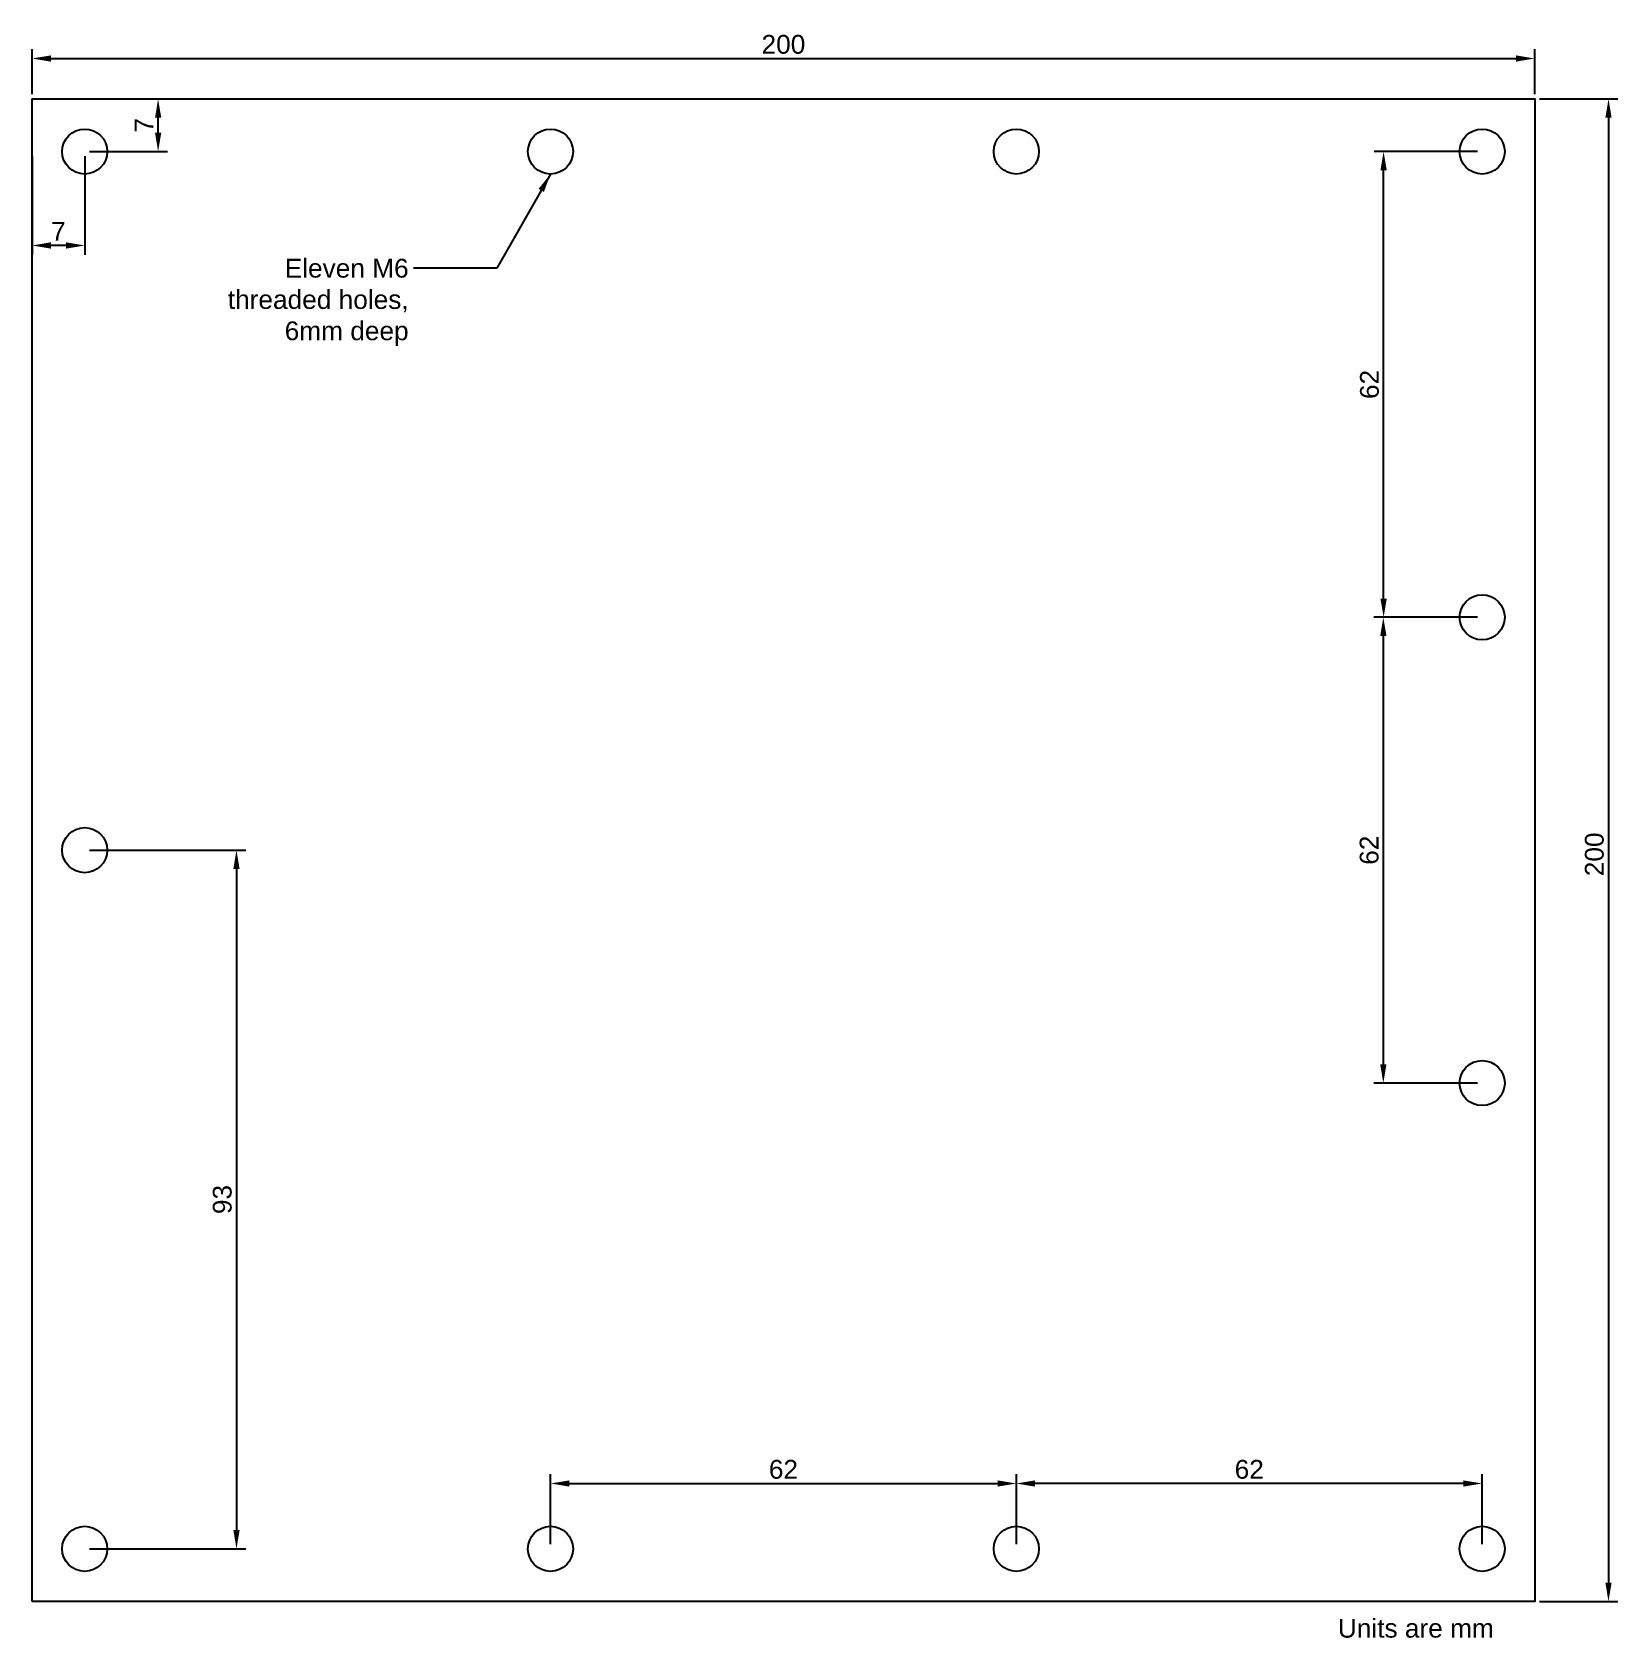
# Model space of a CAD drawing. Header units: millimetres. Extents: x -100 to 111, y -105 to 109.
import ezdxf

# ---------------------------------------------------------------- set-up
doc = ezdxf.new("R2010")
doc.units = ezdxf.units.MM
doc.layers.add('dim', color=3, linetype='Continuous')
doc.styles.get("Standard").update_dxf_attribs({"font": 'arial.ttf'})
doc.dimstyles.new('ISO-25', dxfattribs={"dimtxt": 2.5, "dimasz": 2.5, "dimexe": 1.25, "dimexo": 0.625, "dimtad": 1, "dimtxsty": 'Standard', "dimcen": -2.5, "dimadec": 0, "dimazin": 0, "dimtfac": 1, "dimtmove": 0, "dimatfit": 3, "dimfxl": 1, "dimarcsym": 0})

# ---------------------------------------------------------------- blocks, each defined once
blk = doc.blocks.new('*D7')
at = {"layer": 'Defpoints', "color": 0}
for p in [(100, 100), (100, -100), (109.81, -100)]:
    blk.add_point(p, dxfattribs=at)
at = {"layer": 'dim', "color": 0, "lineweight": -2}
for p, q in [((100.62, 100), (111.06, 100)), ((109.81, 97.5), (109.81, -97.5)), ((100.62, -100), (111.06, -100))]:
    blk.add_line(p, q, dxfattribs=at)
at = {"layer": 'dim', "color": 0}
for points in [[(110.23, 97.5), (109.4, 97.5), (109.81, 100)], [(109.4, -97.5), (110.23, -97.5), (109.81, -100)]]:
    blk.add_solid(points, dxfattribs=at)
at = {"layer": 'dim', "color": 0, "insert": (107.94, -0.55), "char_height": 2.5, "attachment_point": 5, "rotation": 90}
blk.add_mtext('200', dxfattribs=at)
blk = doc.blocks.new('*D8')
at = {"layer": 'Defpoints', "color": 0}
for p in [(100, 105.39), (-100, 100), (100, 100)]:
    blk.add_point(p, dxfattribs=at)
at = {"layer": 'dim', "color": 0, "lineweight": -2}
for p, q in [((-100, 100.62), (-100, 106.64)), ((-97.5, 105.39), (97.5, 105.39)), ((100, 100.62), (100, 106.64))]:
    blk.add_line(p, q, dxfattribs=at)
at = {"layer": 'dim', "color": 0}
for points in [[(-97.5, 105.8), (-97.5, 104.97), (-100, 105.39)], [(97.5, 104.97), (97.5, 105.8), (100, 105.39)]]:
    blk.add_solid(points, dxfattribs=at)
at = {"layer": 'dim', "color": 0, "insert": (0, 107.26), "char_height": 2.5, "attachment_point": 5}
blk.add_mtext('200', dxfattribs=at)
blk = doc.blocks.new('*D9')
at = {"layer": 'Defpoints', "color": 0}
for p in [(-93, 0), (-93, -93), (-72.8, -93)]:
    blk.add_point(p, dxfattribs=at)
at = {"layer": 'dim', "color": 0, "lineweight": -2}
for p, q in [((-92.38, 0), (-71.55, 0)), ((-72.8, -2.5), (-72.8, -90.5)), ((-92.38, -93), (-71.55, -93))]:
    blk.add_line(p, q, dxfattribs=at)
at = {"layer": 'dim', "color": 0}
for points in [[(-72.38, -2.5), (-73.22, -2.5), (-72.8, 0)], [(-73.22, -90.5), (-72.38, -90.5), (-72.8, -93)]]:
    blk.add_solid(points, dxfattribs=at)
at = {"layer": 'dim', "color": 0, "insert": (-74.68, -46.5), "char_height": 2.5, "attachment_point": 5, "rotation": 90}
blk.add_mtext('93', dxfattribs=at)
blk = doc.blocks.new('*D10')
at = {"layer": 'Defpoints', "color": 0}
for p in [(79.88, 93), (93, 93), (93, 31)]:
    blk.add_point(p, dxfattribs=at)
at = {"layer": 'dim', "color": 0, "lineweight": -2}
for p, q in [((92.38, 93), (78.63, 93)), ((79.88, 33.5), (79.88, 90.5)), ((92.38, 31), (78.63, 31))]:
    blk.add_line(p, q, dxfattribs=at)
at = {"layer": 'dim', "color": 0}
for points in [[(80.3, 90.5), (79.46, 90.5), (79.88, 93)], [(79.46, 33.5), (80.3, 33.5), (79.88, 31)]]:
    blk.add_solid(points, dxfattribs=at)
at = {"layer": 'dim', "color": 0, "insert": (78.01, 62), "char_height": 2.5, "attachment_point": 5, "rotation": 90}
blk.add_mtext('62', dxfattribs=at)
blk = doc.blocks.new('*D11')
at = {"layer": 'Defpoints', "color": 0}
for p in [(-100, 93), (-93, 93), (-100, 80.5)]:
    blk.add_point(p, dxfattribs=at)
at = {"layer": 'dim', "color": 0, "lineweight": -2}
for p, q in [((-100, 92.38), (-100, 79.25)), ((-93, 92.38), (-93, 79.25)), ((-95.5, 80.5), (-97.5, 80.5))]:
    blk.add_line(p, q, dxfattribs=at)
at = {"layer": 'dim', "color": 0}
for points in [[(-97.5, 80.92), (-97.5, 80.08), (-100, 80.5)], [(-95.5, 80.08), (-95.5, 80.92), (-93, 80.5)]]:
    blk.add_solid(points, dxfattribs=at)
at = {"layer": 'dim', "color": 0, "insert": (-96.5, 82.37), "char_height": 2.5, "attachment_point": 5}
blk.add_mtext('7', dxfattribs=at)
blk = doc.blocks.new('*D12')
at = {"layer": 'Defpoints', "color": 0}
for p in [(-100, 100), (-83.23, 100), (-93, 93)]:
    blk.add_point(p, dxfattribs=at)
at = {"layer": 'dim', "color": 0, "lineweight": -2}
for p, q in [((-99.38, 100), (-81.98, 100)), ((-83.23, 95.5), (-83.23, 97.5)), ((-92.38, 93), (-81.98, 93))]:
    blk.add_line(p, q, dxfattribs=at)
at = {"layer": 'dim', "color": 0}
for points in [[(-82.81, 97.5), (-83.64, 97.5), (-83.23, 100)], [(-83.64, 95.5), (-82.81, 95.5), (-83.23, 93)]]:
    blk.add_solid(points, dxfattribs=at)
at = {"layer": 'dim', "color": 0, "insert": (-85.1, 96.5), "char_height": 2.5, "attachment_point": 5, "rotation": 90}
blk.add_mtext('7', dxfattribs=at)
blk = doc.blocks.new('*D13')
at = {"layer": 'Defpoints', "color": 0}
for p in [(93, 31), (79.84, -31), (93, -31)]:
    blk.add_point(p, dxfattribs=at)
at = {"layer": 'dim', "color": 0, "lineweight": -2}
for p, q in [((92.38, 31), (78.59, 31)), ((79.84, 28.5), (79.84, -28.5)), ((92.38, -31), (78.59, -31))]:
    blk.add_line(p, q, dxfattribs=at)
at = {"layer": 'dim', "color": 0}
for points in [[(80.26, 28.5), (79.43, 28.5), (79.84, 31)], [(79.43, -28.5), (80.26, -28.5), (79.84, -31)]]:
    blk.add_solid(points, dxfattribs=at)
at = {"layer": 'dim', "color": 0, "insert": (77.97, 0), "char_height": 2.5, "attachment_point": 5, "rotation": 90}
blk.add_mtext('62', dxfattribs=at)
blk = doc.blocks.new('*D14')
at = {"layer": 'Defpoints', "color": 0}
for p in [(31, -84.3), (31, -93), (93, -93)]:
    blk.add_point(p, dxfattribs=at)
at = {"layer": 'dim', "color": 0, "lineweight": -2}
for p, q in [((31, -92.38), (31, -83.05)), ((93, -92.38), (93, -83.05)), ((90.5, -84.3), (33.5, -84.3))]:
    blk.add_line(p, q, dxfattribs=at)
at = {"layer": 'dim', "color": 0}
for points in [[(33.5, -83.89), (33.5, -84.72), (31, -84.3)], [(90.5, -84.72), (90.5, -83.89), (93, -84.3)]]:
    blk.add_solid(points, dxfattribs=at)
at = {"layer": 'dim', "color": 0, "insert": (62, -82.43), "char_height": 2.5, "attachment_point": 5}
blk.add_mtext('62', dxfattribs=at)
blk = doc.blocks.new('*D15')
at = {"layer": 'Defpoints', "color": 0}
for p in [(31, -84.3), (-31, -93), (31, -93)]:
    blk.add_point(p, dxfattribs=at)
at = {"layer": 'dim', "color": 0, "lineweight": -2}
for p, q in [((-31, -92.38), (-31, -83.05)), ((31, -92.38), (31, -83.05)), ((-28.5, -84.3), (28.5, -84.3))]:
    blk.add_line(p, q, dxfattribs=at)
at = {"layer": 'dim', "color": 0}
for points in [[(-28.5, -83.89), (-28.5, -84.72), (-31, -84.3)], [(28.5, -84.72), (28.5, -83.89), (31, -84.3)]]:
    blk.add_solid(points, dxfattribs=at)
at = {"layer": 'dim', "color": 0, "insert": (0, -82.43), "char_height": 2.5, "attachment_point": 5}
blk.add_mtext('62', dxfattribs=at)

msp = doc.modelspace()

# ---------------------------------------------------------------- linework, layer by layer
msp.add_lwpolyline([(-100, -100), (-100, 100), (100, 100), (100, -100)], close=True)
for centre in [(-93, 93), (-31, 93), (31, 93), (93, 93), (93, 31), (-93, 0), (93, -31), (-93, -93), (-31, -93), (31, -93), (93, -93)]:
    msp.add_circle(centre, 3)

# ---------------------------------------------------------------- texts
at = {"layer": 'dim'}
msp.add_text('Units are mm', height=2.5, dxfattribs=at).set_placement((73.789, -104.819))
at = {"layer": 'dim', "insert": (-49.884, 78.722), "char_height": 2.5, "width": 30.60358, "attachment_point": 3}
msp.add_mtext('{Eleven M6\\Pthreaded holes, 6mm deep}', dxfattribs=at)

# ---------------------------------------------------------------- dimensions: what is measured, and where the dimension line sits
at = {"layer": 'dim'}
for base, p1, p2, picture, middle in [((100, 105.386), (-100, 100), (100, 100), '*D8', (0, 107.261)), ((-100, 80.499), (-93, 93), (-100, 93), '*D11', (-96.5, 82.374)), ((31, -84.304), (-31, -93), (31, -93), '*D15', (0, -82.429)), ((31, -84.304), (93, -93), (31, -93), '*D14', (62, -82.429))]:
    dim = msp.add_linear_dim(base=base, p1=p1, p2=p2, dimstyle='ISO-25', dxfattribs=at)
    dim.commit()
    dim.dimension.update_dxf_attribs({"geometry": picture, "text_midpoint": middle})
for base, p1, p2, picture, middle in [((-83.226, 100), (-93, 93), (-100, 100), '*D12', (-85.101, 96.5)), ((79.882, 93), (93, 31), (93, 93), '*D10', (78.007, 62)), ((79.842, -31), (93, 31), (93, -31), '*D13', (77.967, 0)), ((-72.8, -93), (-93, 0), (-93, -93), '*D9', (-74.675, -46.5))]:
    dim = msp.add_linear_dim(base=base, p1=p1, p2=p2, angle=90, dimstyle='ISO-25', dxfattribs=at)
    dim.commit()
    dim.dimension.update_dxf_attribs({"geometry": picture, "text_midpoint": middle})
dim = msp.add_linear_dim(base=(109.812, -100), p1=(100, 100), p2=(100, -100), angle=90, dimstyle='ISO-25', dxfattribs=at)
dim.commit()
dim.dimension.update_dxf_attribs({"geometry": '*D7', "text_midpoint": (109.812, -0.55), "dimtype": 160})

# ---------------------------------------------------------------- leaders
at = {"layer": 'dim', "annotation_type": 0, "has_hookline": 1, "hookline_direction": 1, "text_width": 28.687}
msp.add_leader([(-31, 90), (-38.161, 77.472), (-49.259, 77.472)], dimstyle='ISO-25', override={"dimtad": 0}, dxfattribs=at)

doc.saveas('drawing.dxf')
